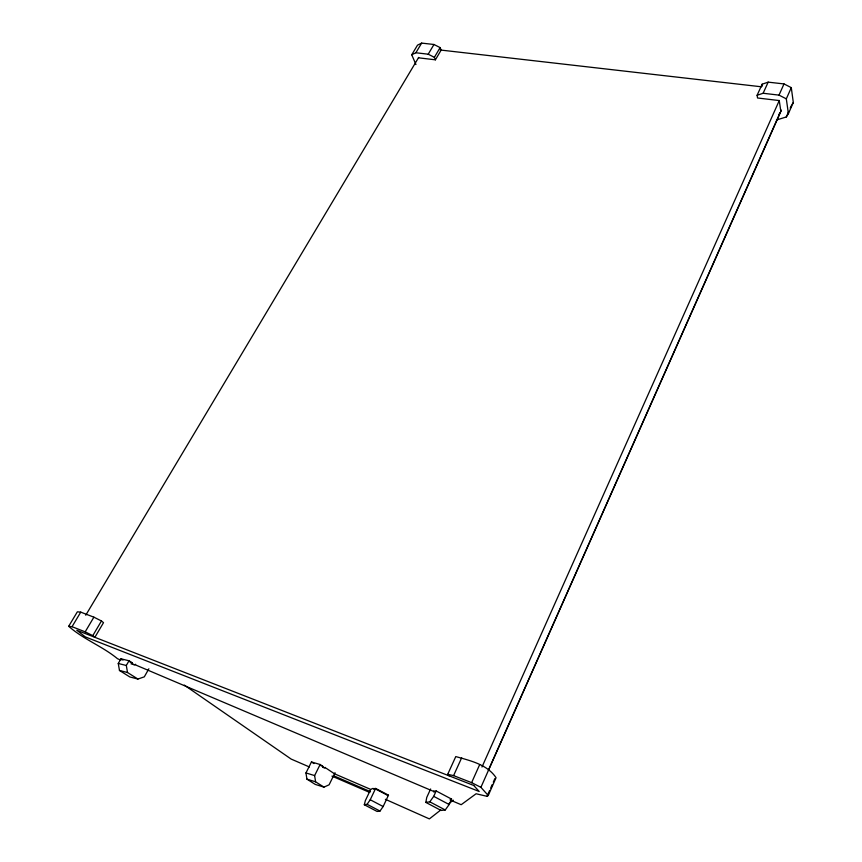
<?xml version="1.0" encoding="UTF-8"?>
<svg xmlns="http://www.w3.org/2000/svg" width="862" height="862" viewBox="0 0 862 862"><rect width="100%" height="100%" fill="white"/><g stroke="black" fill="none" stroke-linecap="round" stroke-linejoin="round"><path stroke-width="1.29" d="M433.942 790.82A3.136 0.668 -63.5 0 0 434.954 791.154L436.172 790.96L451.602 799.117L449.167 804.515L445.245 809.968L441.096 810.452L425.817 802.403L426.755 797.425L430.623 788.978M322.593 766.943L326.364 768.365L334.531 773.807L370.671 789.398L372.793 788.45L374.938 789.161M374.065 788.418L374.043 789.355L375.627 788.418L388.493 795.173L383.148 806.53L380.002 811.056L377.103 811.454L364.314 804.752L365.359 800.604L370.574 789.667M450.126 800.011L461.181 804.709L476.104 793.762L487.041 796.326L488.237 795.507L496.07 777.718C487.235 764.432 470.253 760.661 455.782 756.577L447.701 774.313L449.134 775.843M776.436 120.023L786.295 116.963L788.407 113.665L793.309 102.524L791.294 87.644L784.011 83.926L768.171 82.149L762.159 84.196L757.105 95.283L757.547 97.988L779.259 100.563L780.853 111.424M487.041 796.326L489.648 790.422M490.683 788.062L492.245 784.517M493.29 782.157L494.853 778.623M786.295 116.963L788.741 111.413M790.217 108.073L791.197 105.854M488.355 770.337L780.218 112.437L778.795 114.711M488.237 795.507L480.91 787.329L781.414 110.153M788.407 113.665L786.316 98.85L791.294 87.644M481.977 767.018L779.302 100.466M447.701 774.313L453.584 775.617L471.611 782.653L479.66 764.659M757.105 95.283L763.129 93.268L779.011 95.122L784.011 83.926M453.584 775.617L461.676 757.784M763.129 93.268L768.171 82.149M425.817 802.403L429.815 801.832L433.705 796.348L436.172 790.96M364.314 804.752L367.104 804.3L370.229 799.753L375.627 788.418M335.027 772.718L329.101 784.808L323.961 787.125L315.266 784.409L306.926 779.14L305.956 772.945L311.441 761.965L320.125 764.508L322.614 766.124A2.575 1.929 -72.5 0 0 325.319 767.417M323.961 787.125L315.6 781.823L314.63 775.584L320.125 764.508M148.878 668.772L144.299 676.842L137.92 679.051L129.817 676.95L119.462 670.453L118.266 663.481L120.96 658.816L129.02 660.766L132.123 662.738A2.855 2.424 -67.4 0 0 135.625 664.3M137.92 679.051L127.511 672.511L126.315 665.486L129.02 660.766M418.447 57.808L435.407 59.812L441.128 50.104L440.116 47.604L433.974 44.49L421.658 43.1L417.51 45.158L411.734 54.78L415.947 64.542M101.457 620.974L103.515 622.655L94.874 637.309L92.784 635.65L101.457 620.974L93.893 617.17L80.748 612.139L77.375 611.804L68.691 626.286C83.463 639.388 102.298 646.177 117.544 658.74L120.885 660.163M435.407 59.812L434.373 57.334L440.116 47.604M68.691 626.286L72.031 626.696L85.187 631.835L93.893 617.17M411.734 54.78L415.872 52.754L428.209 54.198L433.974 44.49M85.747 615.22L418.684 57.409M72.031 626.696L80.748 612.139M415.872 52.754L421.658 43.1M791.898 104.744L793.309 102.524M387.383 795.648L388.493 795.173M440.827 809.935L429.384 818.9L385.389 799.311M449.145 803.416L453.315 800.162M450.341 799.289L451.602 799.117M440.202 49.996L761.566 86.803M130.097 662.242L132.123 662.738M131.024 663.848L135.646 664.979L433.597 791.402M118.266 663.481L126.315 665.486M119.462 670.453L127.511 672.511M320.427 765.478L322.614 766.124M305.956 772.945L314.63 775.584M306.926 779.14L315.6 781.823M333.562 775.714L370.488 791.682M331.945 776.112L369.669 792.437M309.404 766.975L291.173 759.088L184.285 685.096M471.611 782.653L480.91 787.329M85.187 631.835L92.784 635.65M428.209 54.198L434.373 57.334M779.011 95.122L786.316 98.85M367.104 804.3L380.002 811.056M374.765 788.59L387.609 795.335M370.229 799.753L383.148 806.53M429.815 801.832L445.245 809.968M433.705 796.348L449.167 804.515M120.96 658.816L123.018 660.12M311.441 761.965L313.919 763.56M762.159 84.196L762.439 86.017M473.744 785.465L76.783 630.241L85.241 636.856L479.207 791.488L473.744 785.465"/></g></svg>
